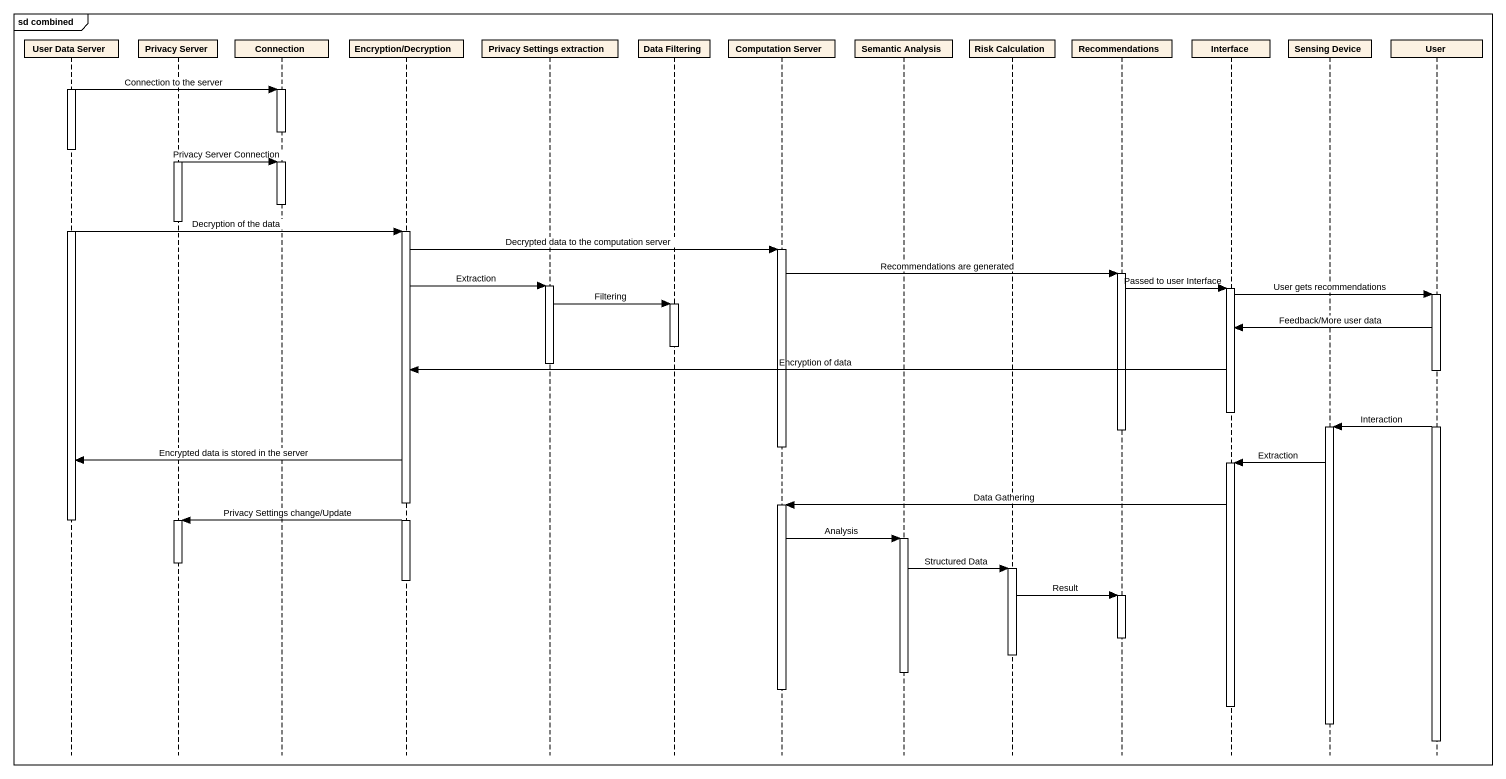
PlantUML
@startuml
mainframe sd combined
hide footbox
participant "User Data Server" as User_Data_Server
participant "Privacy Server" as Privacy_Server
participant Connection
participant "Encryption/Decryption" as Encryption_Decryption
participant "Privacy Settings extraction" as Privacy_Settings_extraction
participant "Data Filtering" as Data_Filtering
participant "Computation Server" as Computation_Server
participant "Semantic Analysis" as Semantic_Analysis
participant "Risk Calculation" as Risk_Calculation
participant Recommendations
participant "Interface" as Interface_
participant "Sensing Device" as Sensing_Device
participant User

activate User_Data_Server
User_Data_Server -> Connection : Connection to the server
activate Connection
deactivate Connection
deactivate User_Data_Server
activate Privacy_Server
Privacy_Server -> Connection : Privacy Server Connection
activate Connection
deactivate Connection
deactivate Privacy_Server
activate User_Data_Server
User_Data_Server -> Encryption_Decryption : Decryption of the data
activate Encryption_Decryption
Encryption_Decryption -> Computation_Server : Decrypted data to the computation server
activate Computation_Server
Computation_Server -> Recommendations : Recommendations are generated
activate Recommendations
Encryption_Decryption -> Privacy_Settings_extraction : Extraction
activate Privacy_Settings_extraction
Recommendations -> Interface_ : Passed to user Interface
activate Interface_
Interface_ -> User : User gets recommendations
activate User
Privacy_Settings_extraction -> Data_Filtering : Filtering
activate Data_Filtering
User -> Interface_ : Feedback/More user data
deactivate Data_Filtering
deactivate Privacy_Settings_extraction
Interface_ -> Encryption_Decryption : Encryption of data
deactivate Interface_
User -> Sensing_Device : Interaction
activate Sensing_Device
deactivate Recommendations
deactivate Computation_Server
Encryption_Decryption -> User_Data_Server : Encrypted data is stored in the server
Sensing_Device -> Interface_ : Extraction
activate Interface_
deactivate Encryption_Decryption
Interface_ -> Computation_Server : Data Gathering
activate Computation_Server
activate Encryption_Decryption
Encryption_Decryption -> Privacy_Server : Privacy Settings change/Update
deactivate User_Data_Server
activate Privacy_Server
Computation_Server -> Semantic_Analysis : Analysis
activate Semantic_Analysis
deactivate Privacy_Server
Semantic_Analysis -> Risk_Calculation : Structured Data
activate Risk_Calculation
deactivate Encryption_Decryption
Risk_Calculation -> Recommendations : Result
activate Recommendations
deactivate Recommendations
deactivate Risk_Calculation
deactivate Semantic_Analysis
deactivate Computation_Server
deactivate Interface_
deactivate Sensing_Device
deactivate User
@enduml
